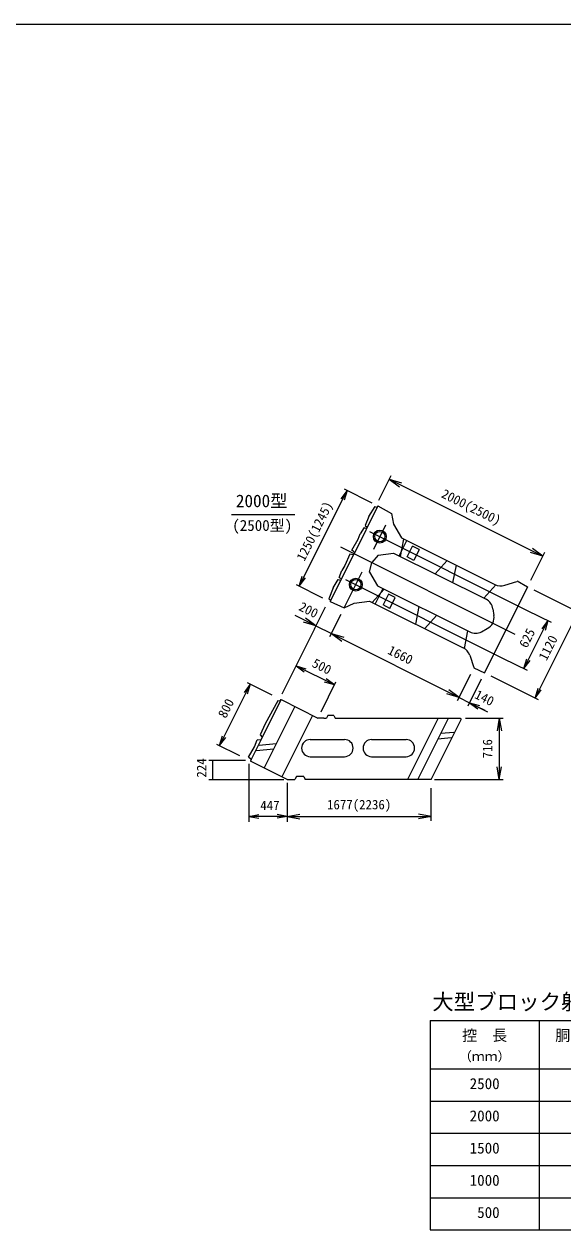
# Model space of a CAD drawing. Units: millimetres, scale not verified, with parts at other scales. Extents: x 28283 to 108283, y 14143 to 69143.
# Drawn here: x 73596 to 86144, y 41062 to 69143 of the extents above; entities that cross this region are included whole.
import ezdxf
from ezdxf.enums import TextEntityAlignment as Align

# ---------------------------------------------------------------- set-up
doc = ezdxf.new("R2010")
doc.units = ezdxf.units.MM
doc.layers.add('0_2', color=4, linetype='Continuous', lineweight=18)
doc.styles.add('ＭＳ ゴシック-5.0-0.0', font='')
doc.styles.get('ＭＳ ゴシック-5.0-0.0').set_extended_font_data('ＭＳ ゴシック-5.0-0.0')

msp = doc.modelspace()

# ---------------------------------------------------------------- linework, layer by layer
at = {"layer": '0_2', "color": 3}
msp.add_line((28282.828, 69142.857), (108282.828, 69142.857), dxfattribs=at)
at = {"layer": '0_2'}
for p, q in [((81859.223, 58059.281), (82145.57, 58631.975)), ((82100.848, 58542.532), (85678.557, 56753.678)), ((82100.848, 58542.532), (82341.803, 58363.812)), ((82100.848, 58542.532), (82388.397, 58457.001)), ((80004.66, 56054.2), (81119.116, 58283.113)), ((81119.116, 58283.113), (80976.14, 58090.349)), ((81047.562, 58318.89), (81693.403, 57995.969)), ((81119.116, 58283.113), (81050.691, 58053.073)), ((79897.167, 57714.071), (78426.529, 57714.071)), ((81640.668, 57328.038), (85315.386, 55490.679)), ((82014.769, 57475.948), (81732.276, 56910.961)), ((82358.814, 56745.358), (82440.292, 57151.833)), ((80965.785, 56966.708), (85025.019, 54937.091)), ((85678.557, 56753.678), (85391.008, 56839.209)), ((85396.865, 56190.295), (85723.278, 56843.121)), ((85678.557, 56753.678), (85437.603, 56932.399)), ((83169.174, 56340.178), (83447.44, 56648.258)), ((83581.916, 56133.807), (83663.393, 56540.282)), ((80004.66, 56054.2), (80073.085, 56284.239)), ((80004.66, 56054.2), (80147.636, 56246.963)), ((81051.113, 55548.634), (81470.277, 56386.963)), ((81081.651, 56210.004), (84756.369, 54372.645)), ((79933.106, 56089.977), (80543.169, 55784.945)), ((81978.683, 55985.095), (81702.389, 55676.028)), ((84303.907, 55772.811), (84582.173, 56080.892)), ((85465.202, 55969.197), (86572.268, 55415.664)), ((80393.714, 55128.265), (79906.809, 55371.717)), ((80357.937, 55056.71), (80614.723, 55570.283)), ((80715.726, 54877.816), (80979.366, 55405.096)), ((82789.043, 55579.915), (82709.538, 55172.453)), ((83201.784, 55373.544), (82925.491, 55064.477)), ((85315.386, 55490.679), (85867.492, 55214.625)), ((85498.956, 53447.924), (86500.714, 55451.441)), ((80357.937, 55056.71), (79598.888, 53538.612)), ((80393.714, 55128.265), (80031.023, 55309.61)), ((80393.714, 55128.265), (80106.165, 55213.796)), ((80393.714, 55128.265), (80152.76, 55306.985)), ((80393.714, 55128.265), (80163.675, 55196.689)), ((80393.714, 55128.265), (80200.951, 55271.241)), ((80393.714, 55128.265), (80751.503, 54949.37)), ((85795.938, 55250.402), (85236.921, 54132.368)), ((85795.938, 55250.402), (85652.962, 55057.639)), ((85795.938, 55250.402), (85727.513, 55020.363)), ((80751.503, 54949.37), (83724.98, 53462.632)), ((80751.503, 54949.37), (80992.457, 54770.65)), ((80751.503, 54949.37), (81039.052, 54863.839)), ((83923.775, 55012.548), (83844.271, 54605.087)), ((79929.215, 54199.265), (80823.642, 53752.052)), ((79929.215, 54199.265), (80121.978, 54056.289)), ((79929.215, 54199.265), (80159.254, 54130.84)), ((84756.369, 54372.645), (85308.475, 54096.591)), ((85236.921, 54132.368), (85305.346, 54362.408)), ((85236.921, 54132.368), (85379.898, 54325.132)), ((83689.203, 53391.078), (83997.093, 54006.857)), ((84463.444, 53965.68), (85570.51, 53412.147)), ((78862.993, 53770.867), (78147.451, 52339.783)), ((78862.993, 53770.867), (78720.017, 53578.103)), ((78791.439, 53806.644), (79365.726, 53519.501)), ((78862.993, 53770.867), (78794.568, 53540.828)), ((80510.592, 53125.953), (80859.419, 53823.606)), ((80823.642, 53752.052), (80593.603, 53820.477)), ((80823.642, 53752.052), (80630.878, 53895.028)), ((83724.98, 53462.632), (83484.026, 53641.352)), ((83935.646, 53267.856), (84248.781, 53894.126)), ((85498.956, 53447.924), (85567.38, 53677.964)), ((85498.956, 53447.924), (85641.932, 53640.688)), ((83724.98, 53462.632), (83437.431, 53548.163)), ((83724.98, 53462.632), (83971.423, 53339.41)), ((83971.423, 53339.41), (84392.065, 53129.089)), ((83971.423, 53339.41), (84201.462, 53270.985)), ((83971.423, 53339.41), (84164.186, 53196.434)), ((83971.423, 53339.41), (84325.292, 53162.476)), ((83971.423, 53339.41), (84201.462, 53270.985)), ((83971.423, 53339.41), (84164.186, 53196.434)), ((83242.567, 52982.844), (82527.025, 51551.761)), ((83873.14, 52982.844), (84754.996, 52982.844)), ((84662.662, 52982.844), (84610.568, 52687.402)), ((84662.662, 52982.844), (84662.662, 51551.761)), ((84662.662, 52982.844), (84714.757, 52687.402)), ((78147.451, 52339.783), (78215.876, 52569.823)), ((78147.451, 52339.783), (78290.428, 52532.547)), ((83539.28, 52519.846), (83235.235, 52493.133)), ((83602.279, 52645.843), (83298.234, 52619.131)), ((78075.897, 52375.56), (78614.407, 52106.306)), ((79404.187, 52254.778), (79006.587, 52219.846)), ((79467.185, 52380.775), (79069.586, 52345.843)), ((77901.414, 51998.974), (78749.069, 51998.974)), ((77981.414, 51998.974), (77981.414, 51551.761)), ((78829.069, 51918.974), (78829.069, 50562.416)), ((84662.662, 51551.761), (84610.568, 51847.203)), ((84662.662, 51551.761), (84714.757, 51847.203)), ((77901.414, 51551.761), (79643.496, 51551.761)), ((79723.496, 51471.761), (79723.496, 50562.416)), ((83157.598, 51551.761), (84754.996, 51551.761)), ((83077.598, 50590.885), (83077.598, 51351.761)), ((78829.069, 50690.885), (79065.423, 50732.561)), ((79723.496, 50690.885), (78829.069, 50690.885)), ((78829.069, 50690.885), (79065.423, 50649.21)), ((79723.496, 50690.885), (79487.143, 50732.561)), ((79723.496, 50690.885), (79487.143, 50649.21)), ((79723.496, 50690.885), (80018.939, 50742.98)), ((79723.496, 50690.885), (83077.598, 50690.885)), ((79723.496, 50690.885), (80018.939, 50638.791)), ((83077.598, 50690.885), (82782.156, 50742.98)), ((83077.598, 50690.885), (82782.156, 50638.791)), ((83050.624, 45937.385), (96310.551, 45937.385)), ((83050.624, 45937.385), (83050.624, 41062.385)), ((85593.943, 45937.385), (85593.946, 41062.385)), ((83050.624, 44812.385), (96310.551, 44812.385)), ((83050.624, 44062.385), (96310.551, 44062.385)), ((83050.624, 43312.385), (96310.551, 43312.385)), ((83050.624, 42562.385), (96310.551, 42562.385)), ((83050.624, 41812.385), (96310.551, 41812.385)), ((83050.624, 41062.385), (96310.551, 41062.385))]:
    msp.add_line(p, q, dxfattribs=at)
at = {"layer": '0_2', "color": 2}
for p, q in [((81836.511, 57924.415), (81279.283, 56809.959)), ((81621.457, 57673.194), (81770.398, 57912.75)), ((81770.398, 57912.75), (81818.622, 57888.638)), ((81836.511, 57924.415), (82151.669, 57749.702)), ((81621.457, 57673.194), (81536.234, 57468.649)), ((82151.669, 57749.702), (82202.779, 57494.196)), ((81516.13, 57420.398), (81420.584, 57271.447)), ((81516.13, 57420.398), (81573.888, 57399.169)), ((81536.234, 57468.649), (81589.323, 57430.039)), ((82202.779, 57494.196), (82381.664, 57181.146)), ((81228.844, 56889.616), (81375.166, 57145.247)), ((81375.166, 57145.247), (81420.584, 57271.447)), ((82327.999, 56760.765), (82506.884, 57118.536)), ((82381.664, 57181.146), (84561.571, 56091.193)), ((80722.055, 55695.503), (81279.283, 56809.959)), ((81185.294, 56802.515), (81068.582, 56532.079)), ((81221.507, 56790.993), (81185.294, 56802.515)), ((81266.58, 56784.554), (81221.507, 56790.993)), ((81259.791, 56867.559), (81228.844, 56889.616)), ((81291.985, 56835.364), (81259.791, 56867.559)), ((81845.008, 56778.654), (81690.719, 56604.241)), ((81845.008, 56778.654), (82202.779, 56823.375)), ((82202.779, 56823.375), (84353.477, 55748.026)), ((82514.83, 56734.432), (82640.049, 56984.872)), ((82674.83, 56654.432), (82514.83, 56734.432)), ((82800.049, 56904.872), (82640.049, 56984.872)), ((82800.049, 56904.872), (82674.83, 56654.432)), ((81068.582, 56532.079), (80994.873, 56420.024)), ((81643.762, 56376.162), (81690.719, 56604.241)), ((80794, 56018.278), (80906.501, 56209.184)), ((80906.501, 56209.184), (80969.243, 56189.879)), ((80933.04, 56254.218), (80994.873, 56420.024)), ((80933.04, 56254.218), (80984.678, 56220.749)), ((81643.762, 56376.162), (81822.647, 56063.112)), ((84788.209, 56074.129), (85071.654, 56165.971)), ((85080.896, 56174.464), (85322.094, 56040.752)), ((80794, 56018.278), (80691.719, 55755.392)), ((81947.867, 56000.502), (81768.982, 55642.731)), ((81822.647, 56063.112), (83973.345, 54987.763)), ((85322.094, 56040.752), (84821.215, 55038.993)), ((80691.719, 55755.392), (80739.943, 55731.28)), ((80722.055, 55695.503), (81050.92, 55548.204)), ((81050.92, 55548.204), (81285.991, 55660.62)), ((81285.991, 55660.62), (81643.762, 55705.341)), ((81643.762, 55705.341), (83823.669, 54615.388)), ((82081.032, 55866.838), (81955.813, 55616.398)), ((82115.813, 55536.398), (81955.813, 55616.398)), ((82241.032, 55786.838), (82081.032, 55866.838)), ((82115.813, 55536.398), (82241.032, 55786.838)), ((84515.898, 55524.831), (84538.917, 55373.567)), ((84249.355, 54991.743), (84384.176, 55064.087)), ((84320.335, 54037.235), (84821.215, 55038.993)), ((83973.303, 54444.316), (84069.896, 54162.454)), ((84068.647, 54149.966), (84320.335, 54037.235)), ((79580.388, 53412.169), (79143.562, 52538.517)), ((79506.192, 53384.933), (79208.429, 52847.138)), ((79562.5, 53376.392), (79506.192, 53384.933)), ((79562.5, 53376.392), (79580.388, 53412.169)), ((79580.388, 53412.169), (80439.038, 52982.844)), ((79902.384, 53251.171), (79186.842, 51820.088)), ((79208.429, 52847.138), (79096.917, 52588.75)), ((80313.818, 53045.454), (79598.277, 51614.371)), ((80579.038, 52982.844), (80439.038, 52982.844)), ((80579.038, 52982.844), (80639.038, 52982.844)), ((80669.038, 53042.844), (80639.038, 52982.844)), ((80809.038, 53042.844), (80669.038, 53042.844)), ((80809.038, 53042.844), (80839.038, 52982.844)), ((80839.038, 52982.844), (83753.14, 52982.844)), ((82764.549, 51551.761), (83480.091, 52982.844)), ((83077.598, 51551.761), (83775.252, 52947.067)), ((83753.14, 52982.844), (83775.252, 52947.067)), ((79096.917, 52588.75), (79143.562, 52538.517)), ((79143.562, 52538.517), (79106.88, 52465.154)), ((78822.335, 52074.949), (78961.375, 52310.889)), ((79106.88, 52465.154), (78882.735, 52016.863)), ((78961.375, 52310.889), (79023.208, 52476.695)), ((79106.88, 52465.154), (79023.208, 52476.695)), ((80257.661, 52482.844), (81059.132, 52482.844)), ((81688.744, 52482.844), (82188.45, 52482.844)), ((82188.45, 52482.844), (82490.215, 52482.844)), ((78882.735, 52016.863), (78822.335, 52074.949)), ((78882.735, 52016.863), (78864.846, 51981.086)), ((79723.496, 51551.761), (78864.846, 51981.086)), ((80257.661, 52082.844), (81059.132, 52082.844)), ((81688.744, 52082.844), (82490.215, 52082.844)), ((79723.496, 51551.761), (79903.496, 51551.761)), ((79938.496, 51621.761), (79903.496, 51551.761)), ((80108.496, 51621.761), (79938.496, 51621.761)), ((80108.496, 51621.761), (80143.496, 51551.761)), ((83077.598, 51551.761), (80143.496, 51551.761))]:
    msp.add_line(p, q, dxfattribs=at)
for centre in [(81880.785, 57207.979), (81321.768, 56089.945)]:
    msp.add_circle(centre, 150, dxfattribs=at)
at = {"layer": '0_2'}
for centre in [(81880.785, 57207.979), (81321.768, 56089.945)]:
    msp.add_circle(centre, 120, dxfattribs=at)
at = {"layer": '0_2', "color": 2}
for centre, radius, start, end in [((84695.735, 56359.521), 300, 243.43495, 287.95348), ((84219.313, 55479.698), 300, 8.65254, 63.43495), ((84242.331, 55328.435), 300, 333.43495, 8.65254), ((84242.331, 55328.435), 300, 298.21736, 333.43495), ((84107.509, 55256.091), 300, 243.43495, 298.21736), ((83689.505, 54347.06), 300, 18.91641, 63.43495), ((80257.661, 52282.844), 200, 90, 270), ((81059.132, 52282.844), 200, 270, 90), ((81688.744, 52282.844), 200, 90, 270), ((82490.215, 52282.844), 200, 270, 90)]:
    msp.add_arc(centre, radius, start, end, dxfattribs=at)

# ---------------------------------------------------------------- texts
at = {"layer": '0_2', "color": 7, "style": 'ＭＳ ゴシック-5.0-0.0'}
for s, height, p in [('2000型', 293.3, (78528.466, 57805.042)), ('(2500型)', 256.6, (78443.56, 57263.378)), ('447', 219.9, (79096.997, 50771.468)), ('1677(2236)', 219.9, (80650.677, 50790.995)), ('大型ブロック躯体工 (胴込ｺﾝｸﾘｰﾄ):１ｍ 当たり材料表', 366.6, (83101.445, 46080.125)), ('控\u3000長', 256.6, (83798.215, 45387.847)), ('胴込砕石', 256.6, (85966.68, 45387.836)), ('（ｍｍ）', 219.9, (83723.215, 44926.57)), ('2500', 256.6, (83973.27, 44262.836)), ('2000', 256.6, (83973.27, 43512.836)), ('1500', 256.6, (83973.285, 42762.828)), ('1000', 256.6, (83973.258, 42012.808)), (' 500', 256.6, (83973.258, 41262.801))]:
    msp.add_text(s, height=height, dxfattribs=at).set_placement(p, align=Align.BOTTOM_LEFT)
for s, rotation, p in [('2000(2500)', 333.435, (83263.712, 58073.05)), ('1250(1245)', 63.435, (80182.56, 56588.093)), ('200', 333.435, (79943.294, 55444.104)), ('625', 63.435, (85365.255, 54566.944)), ('1120', 63.435, (85821.81, 54271.577)), ('1660', 333.435, (82014.763, 54429.714)), ('500', 333.435, (80252.013, 54128.479)), ('800', 63.435, (78353.903, 52930.721)), ('140', 333.435, (84039.892, 53395.796)), ('716', 90, (84563.306, 52042.725)), ('224', 90, (77902.114, 51595.968))]:
    msp.add_text(s, height=219.9, rotation=rotation, dxfattribs=at).set_placement(p, align=Align.BOTTOM_LEFT)

doc.saveas('drawing.dxf')
